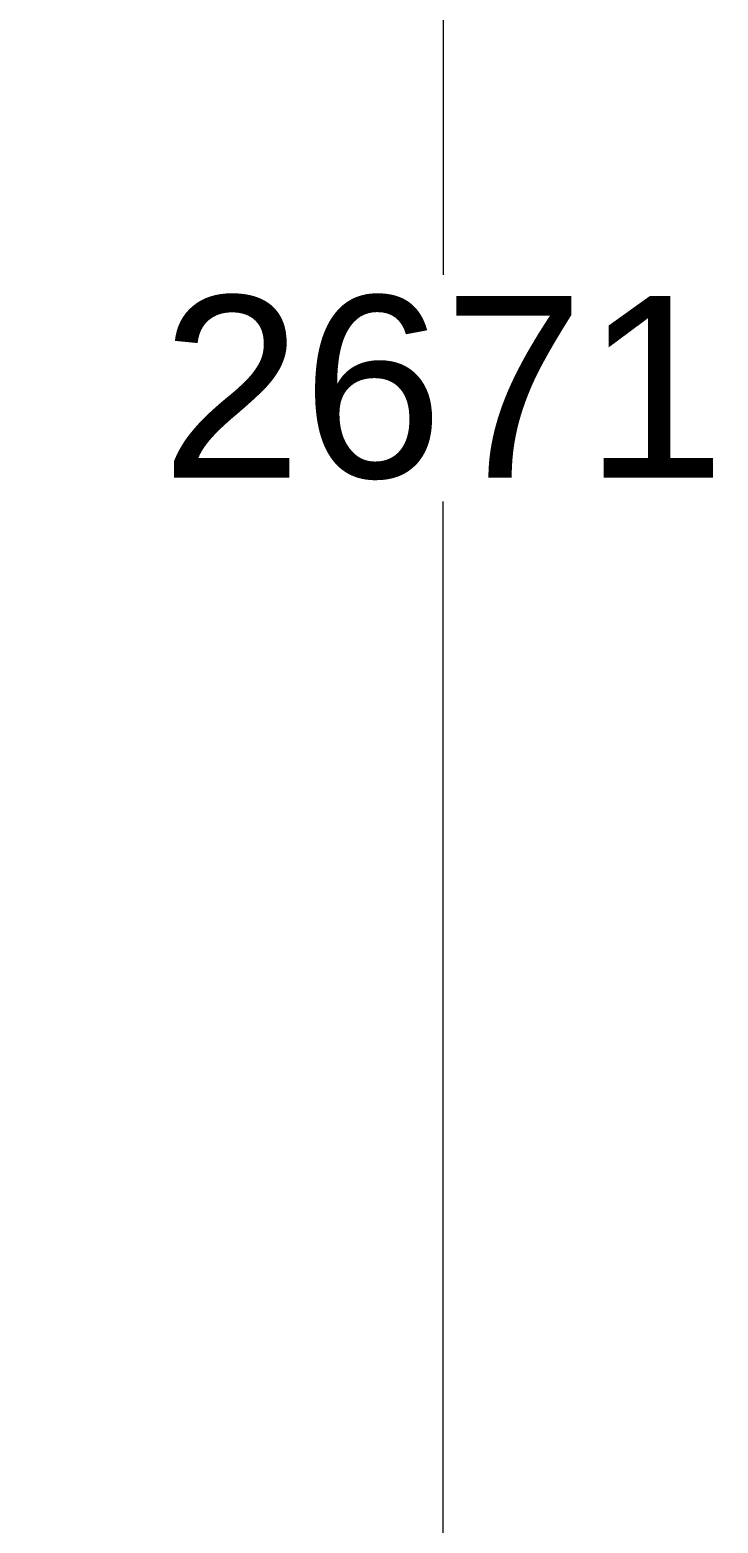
# Model space of a CAD drawing. Header units: millimetres. Extents: x 0 to 559189, y 1 to 426050.
# Drawn here: x 141444 to 157331, y 95422 to 129873 of the extents above; entities that cross this region are included whole.
import ezdxf

# ---------------------------------------------------------------- set-up
doc = ezdxf.new("R2010")
doc.units = ezdxf.units.MM
doc.header["$LTSCALE"] = 25.4
doc.layers.get('Defpoints').update_dxf_attribs({"lineweight": 5})
doc.styles.add('Roman', font='arial.ttf')
doc.styles.get("Standard").update_dxf_attribs({"font": 'arial.ttf'})
doc.dimstyles.new('ISO-25', dxfattribs={"dimscale": 30, "dimtxt": 38.1, "dimasz": 38.1, "dimexe": 50.8, "dimexo": 50.8, "dimgap": 15.875, "dimtad": 1, "dimtih": 1, "dimtoh": 1, "dimdec": 1, "dimlfac": 0.03937, "dimdsep": 46, "dimtxsty": 'Standard', "dimcen": 63.5, "dimclrd": 7, "dimclre": 7, "dimclrt": 7, "dimadec": 0, "dimazin": 0, "dimtfac": 1, "dimtdec": 1, "dimtmove": 0, "dimatfit": 3, "dimfxl": 25.4, "dimlwd": 5, "dimlwe": 5, "dimarcsym": 0})

# ---------------------------------------------------------------- blocks, each defined once
blk = doc.blocks.new('*D25')
at = {"color": 7, "linetype": 'Continuous', "lineweight": 5, "transparency": 16777216}
for p, q in [((142352, 155529), (152509, 155529)), ((150985, 154386), (150985, 124224)), ((150985, 88829), (150985, 118992)), ((144500, 87686), (152509, 87686))]:
    blk.add_line(p, q, dxfattribs=at)
at = {"color": 7, "transparency": 16777216}
for points in [[(150794, 154386), (151175, 154386), (150985, 155529)], [(150794, 88829), (151175, 88829), (150985, 87686)]]:
    blk.add_solid(points, dxfattribs=at)
at = {"layer": 'Defpoints', "color": 0, "transparency": 16777216}
for p in [(140828, 155529), (150985, 155529), (142976, 87686)]:
    blk.add_point(p, dxfattribs=at)
at = {"color": 7, "lineweight": 5, "transparency": 16777216, "insert": (150985, 121608), "char_height": 4191, "attachment_point": 5, "style": 'Roman'}
blk.add_mtext('2671', dxfattribs=at)

msp = doc.modelspace()

# ---------------------------------------------------------------- dimensions: what is measured, and where the dimension line sits
at = {"color": 7, "lineweight": 5}
dim = msp.add_linear_dim(base=(150984.95, 155529.49), p1=(142975.96, 87686.05), p2=(140827.83, 155529.49), angle=90, dimstyle='ISO-25', override={"dimscale": 30, "dimtxt": 139.7, "dimpost": '\\X', "dimtxsty": 'Roman', "dimtmove": 1}, dxfattribs=at)
dim.commit()
dim.dimension.update_dxf_attribs({"geometry": '*D25', "text_midpoint": (150984.95, 121607.77), "dimtype": 160})

doc.saveas('drawing.dxf')
